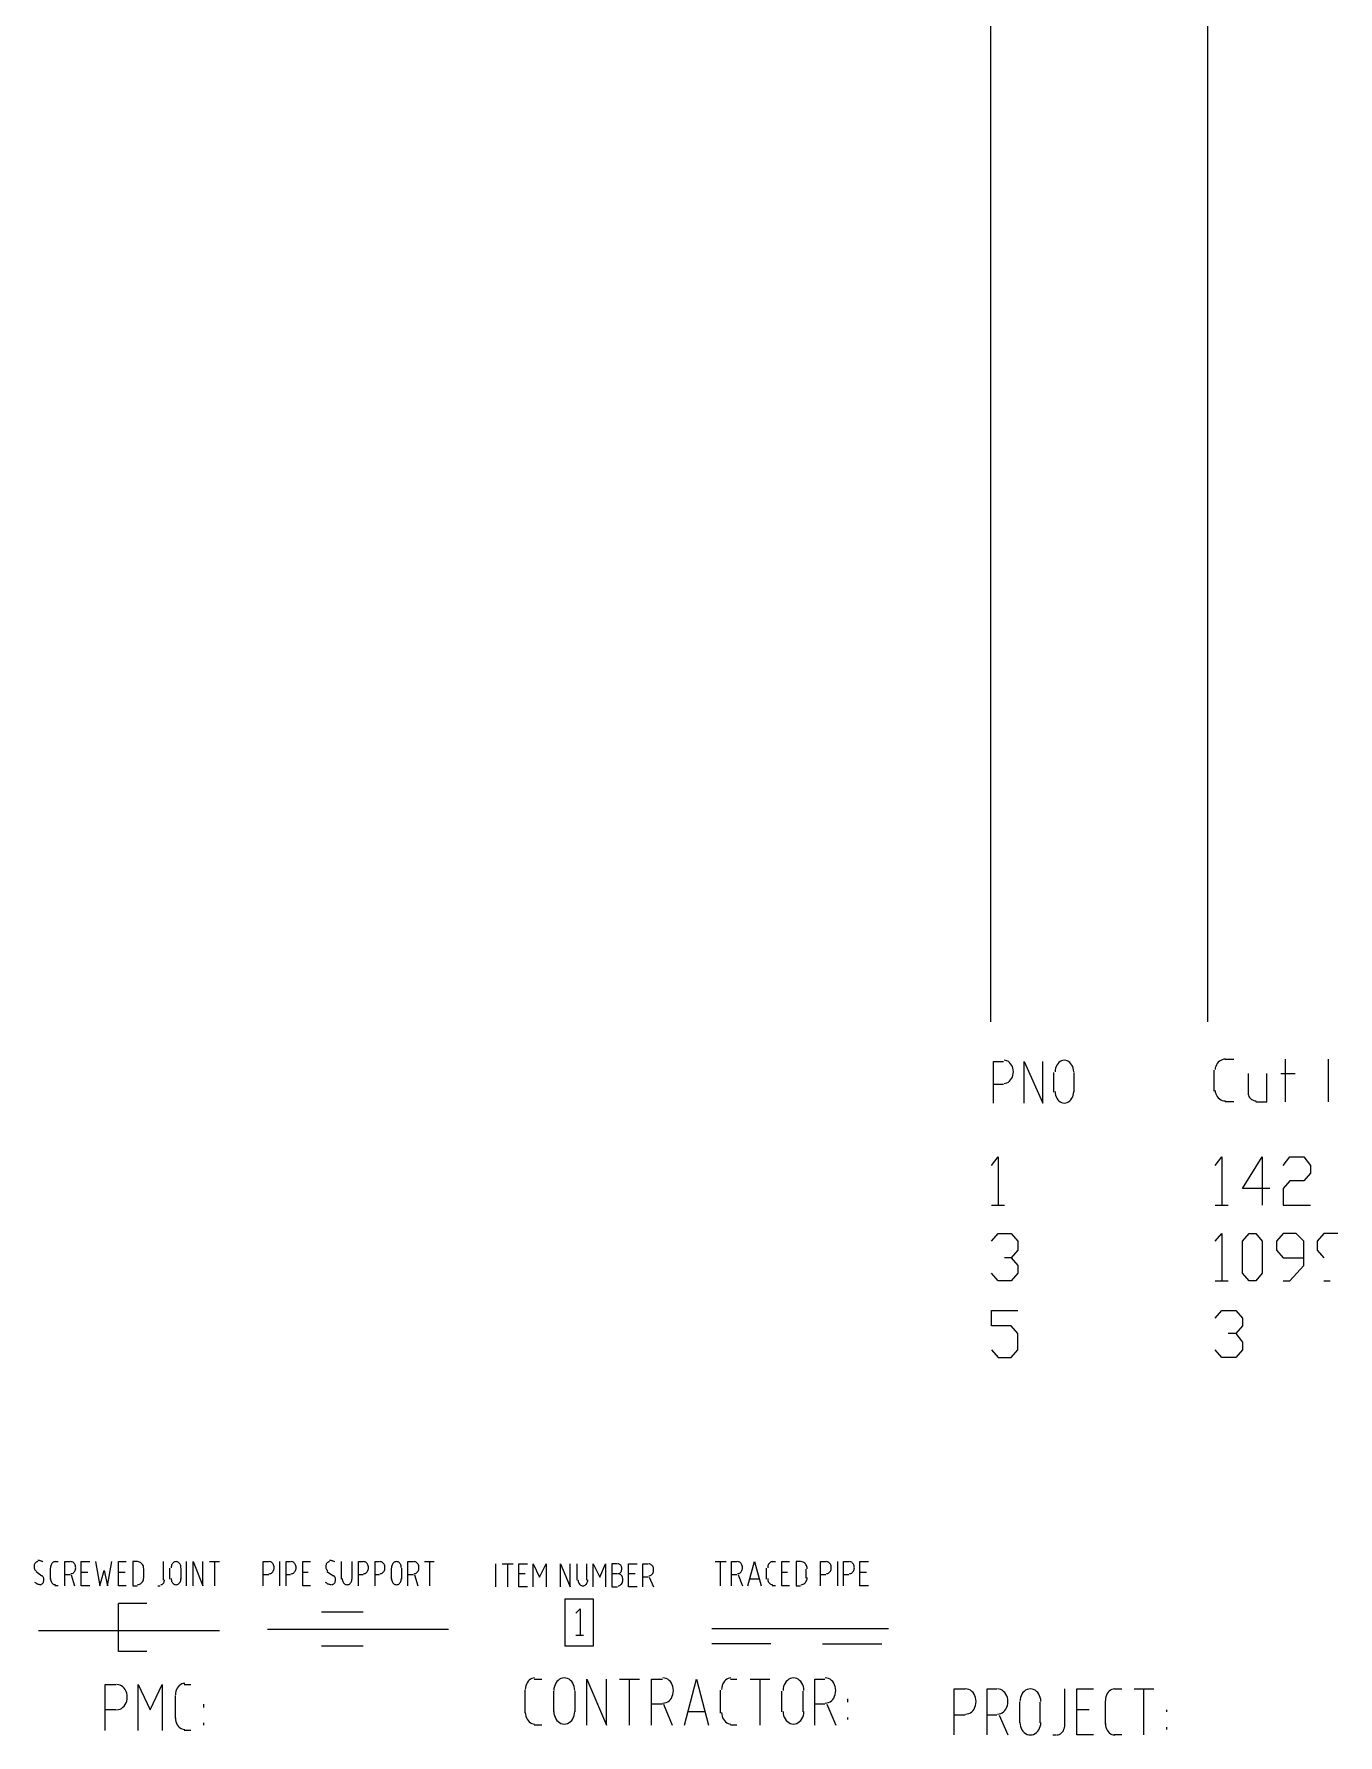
# Model space of a CAD drawing. Header units: millimetres. Extents: x 43 to 869, y -758 to -34.
# Drawn here: x 726 to 868.7, y -755.7 to -569.6 of the extents above; entities that cross this region are included whole.
import ezdxf

# ---------------------------------------------------------------- set-up
doc = ezdxf.new("R2010")
doc.units = ezdxf.units.MM
doc.layers.add('PDF_LINES', color=4, linetype='Continuous')

msp = doc.modelspace()

# ---------------------------------------------------------------- linework, layer by layer
at = {"layer": 'PDF_LINES'}
for p, q in [((830.68, -382.12), (830.68, -677.68)), ((854.44, -382.12), (854.44, -677.68)), ((831.04, -686.56), (831.04, -682)), ((831.04, -682), (832.12, -682)), ((832.35, -681.9), (832.18, -681.88)), ((832.5, -681.94), (832.35, -681.9)), ((832.65, -682.02), (832.5, -681.94)), ((832.78, -682.12), (832.65, -682.02)), ((832.9, -682.25), (832.78, -682.12)), ((833, -682.4), (832.9, -682.25)), ((833.09, -682.56), (833, -682.4)), ((833.15, -682.74), (833.09, -682.56)), ((833.19, -682.94), (833.15, -682.74)), ((834.4, -686.56), (834.4, -682)), ((834.4, -682), (836.44, -686.56)), ((836.44, -686.56), (836.44, -682)), ((837.81, -682.74), (837.77, -682.94)), ((837.87, -682.56), (837.81, -682.74)), ((837.96, -682.4), (837.87, -682.56)), ((838.06, -682.25), (837.96, -682.4)), ((838.18, -682.12), (838.06, -682.25)), ((838.31, -682.02), (838.18, -682.12)), ((838.46, -681.94), (838.31, -682.02)), ((838.61, -681.9), (838.46, -681.94)), ((838.78, -681.88), (838.61, -681.9)), ((838.95, -681.9), (838.78, -681.88)), ((839.1, -681.94), (838.95, -681.9)), ((839.25, -682.02), (839.1, -681.94)), ((839.38, -682.12), (839.25, -682.02)), ((839.5, -682.25), (839.38, -682.12)), ((839.6, -682.4), (839.5, -682.25)), ((839.69, -682.56), (839.6, -682.4)), ((839.75, -682.74), (839.69, -682.56)), ((839.79, -682.94), (839.75, -682.74)), ((855.29, -682.72), (855.28, -682.9)), ((855.34, -682.54), (855.29, -682.72)), ((855.41, -682.38), (855.34, -682.54)), ((855.5, -682.23), (855.41, -682.38)), ((855.61, -682.09), (855.5, -682.23)), ((855.75, -681.98), (855.61, -682.09)), ((855.9, -681.89), (855.75, -681.98)), ((856.06, -681.82), (855.9, -681.89)), ((856.24, -681.77), (856.06, -681.82)), ((856.42, -681.76), (856.24, -681.77)), ((856.36, -681.76), (857.32, -681.76)), ((862.96, -686.44), (862.96, -681.76)), ((867.64, -681.76), (867.64, -686.44)), ((832.12, -684.52), (831.04, -684.52)), ((832.18, -684.4), (832.35, -684.38)), ((832.35, -684.38), (832.5, -684.34)), ((832.5, -684.34), (832.65, -684.26)), ((832.65, -684.26), (832.78, -684.16)), ((832.78, -684.16), (832.9, -684.03)), ((832.9, -684.03), (833, -683.88)), ((833, -683.88), (833.09, -683.72)), ((833.09, -683.72), (833.15, -683.54)), ((833.15, -683.54), (833.19, -683.34)), ((833.2, -683.14), (833.19, -682.94)), ((833.19, -683.34), (833.2, -683.14)), ((837.64, -685.36), (837.64, -683.2)), ((837.77, -682.94), (837.76, -683.14)), ((839.8, -683.14), (839.79, -682.94)), ((839.8, -683.2), (839.8, -685.36)), ((855.16, -685.24), (855.16, -682.96)), ((858.88, -683.32), (858.88, -685.48)), ((860.92, -686.44), (860.92, -683.32)), ((862.48, -683.32), (864.04, -683.32)), ((837.76, -685.3), (837.77, -685.5)), ((837.77, -685.5), (837.81, -685.7)), ((837.81, -685.7), (837.87, -685.88)), ((837.87, -685.88), (837.96, -686.04)), ((837.96, -686.04), (838.06, -686.19)), ((838.06, -686.19), (838.18, -686.32)), ((838.18, -686.32), (838.31, -686.42)), ((838.31, -686.42), (838.46, -686.5)), ((838.46, -686.5), (838.61, -686.54)), ((838.61, -686.54), (838.78, -686.56)), ((838.78, -686.56), (838.95, -686.54)), ((838.95, -686.54), (839.1, -686.5)), ((839.1, -686.5), (839.25, -686.42)), ((839.25, -686.42), (839.38, -686.32)), ((839.38, -686.32), (839.5, -686.19)), ((839.5, -686.19), (839.6, -686.04)), ((839.6, -686.04), (839.69, -685.88)), ((839.69, -685.88), (839.75, -685.7)), ((839.75, -685.7), (839.79, -685.5)), ((839.79, -685.5), (839.8, -685.3)), ((855.28, -685.18), (855.29, -685.36)), ((855.29, -685.36), (855.34, -685.54)), ((855.34, -685.54), (855.41, -685.7)), ((855.41, -685.7), (855.5, -685.85)), ((855.5, -685.85), (855.61, -685.99)), ((855.61, -685.99), (855.75, -686.1)), ((855.75, -686.1), (855.9, -686.19)), ((855.9, -686.19), (856.06, -686.26)), ((856.06, -686.26), (856.24, -686.31)), ((856.24, -686.31), (856.42, -686.32)), ((857.32, -686.44), (856.36, -686.44)), ((858.88, -685.42), (858.89, -685.57)), ((858.89, -685.57), (858.93, -685.7)), ((858.93, -685.7), (858.98, -685.83)), ((858.98, -685.83), (859.05, -685.95)), ((859.05, -685.95), (859.14, -686.06)), ((859.14, -686.06), (859.25, -686.15)), ((859.25, -686.15), (859.37, -686.22)), ((859.37, -686.22), (859.5, -686.27)), ((859.5, -686.27), (859.63, -686.31)), ((859.63, -686.31), (859.78, -686.32)), ((859.72, -686.44), (860.92, -686.44)), ((830.8, -693.4), (831.52, -692.44)), ((831.52, -692.44), (831.52, -697.72)), ((855.28, -693.4), (856, -692.44)), ((856, -692.44), (856, -697.72)), ((858.28, -695.92), (860.44, -692.44)), ((860.44, -692.44), (860.44, -697.72)), ((862.72, -693.4), (863.44, -692.44)), ((863.44, -692.44), (865, -692.44)), ((865, -692.44), (865.72, -693.4)), ((865.72, -693.4), (865.72, -694.24)), ((863.44, -695.08), (862.72, -695.92)), ((865, -695.08), (863.44, -695.08)), ((865.72, -694.24), (865, -695.08)), ((830.8, -697.72), (832.24, -697.72)), ((855.28, -697.72), (856.72, -697.72)), ((861.28, -695.92), (858.28, -695.92)), ((862.72, -695.92), (862.72, -697.72)), ((862.72, -697.72), (865.72, -697.72)), ((830.8, -701.68), (831.52, -700.84)), ((831.52, -700.84), (832.96, -700.84)), ((832.96, -700.84), (833.68, -701.68)), ((855.28, -701.68), (856, -700.84)), ((856, -700.84), (856, -706)), ((858.28, -701.68), (859, -700.84)), ((859, -700.84), (859.72, -700.84)), ((859.72, -700.84), (860.44, -701.68)), ((862.72, -700.84), (862, -701.68)), ((864.16, -700.84), (862.72, -700.84)), ((865, -701.68), (864.16, -700.84)), ((867.16, -700.84), (866.44, -701.68)), ((868.72, -700.84), (867.16, -700.84)), ((833.68, -702.64), (832.96, -703.48)), ((833.68, -701.68), (833.68, -702.64)), ((858.28, -705.16), (858.28, -701.68)), ((860.44, -701.68), (860.44, -705.16)), ((862, -701.68), (862, -702.64)), ((862, -702.64), (862.72, -703.48)), ((865, -704.32), (865, -701.68)), ((866.44, -701.68), (866.44, -702.64)), ((866.44, -702.64), (867.16, -703.48)), ((831.52, -706), (830.8, -705.16)), ((832.96, -703.48), (832.24, -703.48)), ((832.96, -703.48), (833.68, -704.32)), ((833.68, -705.16), (832.96, -706)), ((833.68, -704.32), (833.68, -705.16)), ((859, -706), (858.28, -705.16)), ((860.44, -705.16), (859.72, -706)), ((862.72, -703.48), (865, -703.48)), ((863.44, -706), (865, -704.32)), ((832.96, -706), (831.52, -706)), ((855.28, -706), (856.72, -706)), ((859.72, -706), (859, -706)), ((862.72, -706), (863.44, -706)), ((867.16, -706), (867.88, -706)), ((830.8, -710.92), (830.8, -709.24)), ((830.8, -709.24), (833.68, -709.24)), ((855.28, -710.08), (856, -709.24)), ((856, -709.24), (857.56, -709.24)), ((857.56, -709.24), (858.28, -710.08)), ((858.28, -710.08), (858.28, -710.92)), ((832.96, -710.92), (830.8, -710.92)), ((833.68, -711.76), (832.96, -710.92)), ((833.68, -713.56), (833.68, -711.76)), ((857.56, -711.76), (856.72, -711.76)), ((858.28, -710.92), (857.56, -711.76)), ((857.56, -711.76), (858.28, -712.72)), ((830.8, -713.56), (831.52, -714.4)), ((831.52, -714.4), (832.96, -714.4)), ((832.96, -714.4), (833.68, -713.56)), ((856, -714.4), (855.28, -713.56)), ((857.56, -714.4), (856, -714.4)), ((858.28, -713.56), (857.56, -714.4)), ((858.28, -712.72), (858.28, -713.56)), ((726.24, -736.8), (726.2, -736.84)), ((726.29, -736.76), (726.24, -736.8)), ((726.35, -736.74), (726.29, -736.76)), ((726.4, -736.73), (726.35, -736.74)), ((726.46, -736.72), (726.4, -736.73)), ((726.53, -736.6), (726.47, -736.6)), ((726.59, -736.61), (726.53, -736.6)), ((726.64, -736.61), (726.59, -736.61)), ((726.7, -736.63), (726.64, -736.61)), ((726.75, -736.64), (726.7, -736.63)), ((726.81, -736.65), (726.75, -736.64)), ((726.86, -736.67), (726.81, -736.65)), ((726.92, -736.69), (726.86, -736.67)), ((726.97, -736.72), (726.92, -736.69)), ((727.02, -736.75), (726.97, -736.72)), ((728.13, -736.79), (728.06, -736.85)), ((728.21, -736.75), (728.13, -736.79)), ((728.29, -736.73), (728.21, -736.75)), ((728.38, -736.72), (728.29, -736.73)), ((728.32, -736.72), (728.68, -736.72)), ((729.4, -739.36), (729.4, -736.72)), ((729.4, -736.72), (730, -736.72)), ((730.15, -736.73), (730.06, -736.72)), ((730.23, -736.75), (730.15, -736.73)), ((730.31, -736.79), (730.23, -736.75)), ((730.38, -736.85), (730.31, -736.79)), ((731.2, -739.36), (731.2, -736.72)), ((731.2, -736.72), (732.16, -736.72)), ((732.76, -736.72), (733.24, -739.36)), ((734.08, -739.36), (734.56, -736.72)), ((735.28, -739.36), (735.28, -736.72)), ((735.28, -736.72), (736.12, -736.72)), ((737.32, -736.72), (736.84, -736.72)), ((736.84, -736.72), (736.84, -739.36)), ((737.49, -736.73), (737.38, -736.72)), ((737.59, -736.76), (737.49, -736.73)), ((737.68, -736.81), (737.59, -736.76)), ((740.2, -738.76), (740.2, -736.72)), ((741.33, -736.79), (741.26, -736.85)), ((741.41, -736.75), (741.33, -736.79)), ((741.49, -736.73), (741.41, -736.75)), ((741.58, -736.72), (741.49, -736.73)), ((741.67, -736.73), (741.58, -736.72)), ((741.75, -736.75), (741.67, -736.73)), ((741.83, -736.79), (741.75, -736.75)), ((741.9, -736.85), (741.83, -736.79)), ((742.72, -739.36), (742.72, -736.72)), ((743.44, -739.36), (743.44, -736.72)), ((743.44, -736.72), (744.52, -739.36)), ((744.52, -739.36), (744.52, -736.72)), ((745.24, -736.72), (746.32, -736.72)), ((745.84, -739.36), (745.84, -736.72)), ((751.12, -739.36), (751.12, -736.72)), ((751.12, -736.72), (751.72, -736.72)), ((751.87, -736.73), (751.78, -736.72)), ((751.95, -736.75), (751.87, -736.73)), ((752.03, -736.79), (751.95, -736.75)), ((752.1, -736.85), (752.03, -736.79)), ((752.92, -739.36), (752.92, -736.72)), ((753.64, -739.36), (753.64, -736.72)), ((753.64, -736.72), (754.12, -736.72)), ((754.27, -736.73), (754.18, -736.72)), ((754.35, -736.75), (754.27, -736.73)), ((754.43, -736.79), (754.35, -736.75)), ((754.5, -736.85), (754.43, -736.79)), ((755.44, -739.36), (755.44, -736.72)), ((755.44, -736.72), (756.28, -736.72)), ((758.16, -736.8), (758.12, -736.84)), ((758.21, -736.76), (758.16, -736.8)), ((758.27, -736.74), (758.21, -736.76)), ((758.32, -736.73), (758.27, -736.74)), ((758.38, -736.72), (758.32, -736.73)), ((758.45, -736.6), (758.39, -736.6)), ((758.51, -736.61), (758.45, -736.6)), ((758.56, -736.61), (758.51, -736.61)), ((758.62, -736.63), (758.56, -736.61)), ((758.67, -736.64), (758.62, -736.63)), ((758.73, -736.65), (758.67, -736.64)), ((758.78, -736.67), (758.73, -736.65)), ((758.84, -736.69), (758.78, -736.67)), ((758.89, -736.72), (758.84, -736.69)), ((758.94, -736.75), (758.89, -736.72)), ((759.64, -736.72), (759.64, -738.64)), ((760.84, -738.64), (760.84, -736.72)), ((761.56, -739.36), (761.56, -736.72)), ((761.56, -736.72), (762.04, -736.72)), ((762.19, -736.73), (762.1, -736.72)), ((762.27, -736.75), (762.19, -736.73)), ((762.35, -736.79), (762.27, -736.75)), ((762.42, -736.85), (762.35, -736.79)), ((763.36, -739.36), (763.36, -736.72)), ((763.36, -736.72), (763.84, -736.72)), ((763.99, -736.73), (763.9, -736.72)), ((764.07, -736.75), (763.99, -736.73)), ((764.15, -736.79), (764.07, -736.75)), ((764.22, -736.85), (764.15, -736.79)), ((765.45, -736.79), (765.38, -736.85)), ((765.53, -736.75), (765.45, -736.79)), ((765.61, -736.73), (765.53, -736.75)), ((765.7, -736.72), (765.61, -736.73)), ((765.79, -736.73), (765.7, -736.72)), ((765.87, -736.75), (765.79, -736.73)), ((765.95, -736.79), (765.87, -736.75)), ((766.02, -736.85), (765.95, -736.79)), ((766.96, -739.36), (766.96, -736.72)), ((766.96, -736.72), (767.56, -736.72)), ((767.71, -736.73), (767.62, -736.72)), ((767.79, -736.75), (767.71, -736.73)), ((767.87, -736.79), (767.79, -736.75)), ((767.94, -736.85), (767.87, -736.79)), ((768.76, -736.72), (769.84, -736.72)), ((769.36, -739.36), (769.36, -736.72)), ((800.56, -736.72), (801.76, -736.72)), ((801.16, -739.36), (801.16, -736.72)), ((802.36, -739.36), (802.36, -736.72)), ((802.36, -736.72), (802.96, -736.72)), ((803.11, -736.73), (803.02, -736.72)), ((803.19, -736.75), (803.11, -736.73)), ((803.27, -736.79), (803.19, -736.75)), ((803.34, -736.85), (803.27, -736.79)), ((804.16, -739.36), (804.88, -736.72)), ((804.88, -736.72), (805.6, -739.36)), ((806.61, -736.79), (806.54, -736.85)), ((806.69, -736.75), (806.61, -736.79)), ((806.77, -736.73), (806.69, -736.75)), ((806.86, -736.72), (806.77, -736.73)), ((806.8, -736.72), (807.16, -736.72)), ((807.88, -739.36), (807.88, -736.72)), ((807.88, -736.72), (808.72, -736.72)), ((809.92, -736.72), (809.44, -736.72)), ((809.44, -736.72), (809.44, -739.36)), ((810.09, -736.73), (809.98, -736.72)), ((810.19, -736.76), (810.09, -736.73)), ((810.28, -736.81), (810.19, -736.76)), ((812.08, -739.36), (812.08, -736.72)), ((812.08, -736.72), (812.68, -736.72)), ((812.83, -736.73), (812.74, -736.72)), ((812.91, -736.75), (812.83, -736.73)), ((812.99, -736.79), (812.91, -736.75)), ((813.06, -736.85), (812.99, -736.79)), ((814, -739.36), (814, -736.72)), ((814.6, -739.36), (814.6, -736.72)), ((814.6, -736.72), (815.2, -736.72)), ((815.35, -736.73), (815.26, -736.72)), ((815.43, -736.75), (815.35, -736.73)), ((815.51, -736.79), (815.43, -736.75)), ((815.58, -736.85), (815.51, -736.79)), ((816.4, -739.36), (816.4, -736.72)), ((816.4, -736.72), (817.36, -736.72)), ((726.05, -737.14), (726.04, -737.21)), ((726.04, -737.21), (726.04, -737.28)), ((726.04, -737.28), (726.05, -737.35)), ((726.07, -737.06), (726.05, -737.14)), ((726.05, -737.35), (726.06, -737.42)), ((726.06, -737.42), (726.08, -737.49)), ((726.09, -737), (726.07, -737.06)), ((726.08, -737.49), (726.11, -737.55)), ((726.12, -736.94), (726.09, -737)), ((726.11, -737.55), (726.14, -737.61)), ((726.16, -736.88), (726.12, -736.94)), ((726.14, -737.61), (726.18, -737.66)), ((726.2, -736.84), (726.16, -736.88)), ((726.18, -737.66), (726.22, -737.7)), ((726.22, -737.7), (726.27, -737.74)), ((726.28, -737.8), (726.88, -738.28)), ((726.94, -738.26), (726.89, -738.22)), ((726.98, -738.3), (726.94, -738.26)), ((727.02, -738.35), (726.98, -738.3)), ((727.05, -738.41), (727.02, -738.35)), ((727.08, -738.47), (727.05, -738.41)), ((727.1, -738.54), (727.08, -738.47)), ((727.11, -738.61), (727.1, -738.54)), ((727.12, -738.68), (727.11, -738.61)), ((727.85, -737.27), (727.84, -737.38)), ((727.84, -738.64), (727.84, -737.44)), ((727.84, -738.58), (727.85, -738.69)), ((727.87, -737.17), (727.85, -737.27)), ((727.9, -737.08), (727.87, -737.17)), ((727.94, -736.99), (727.9, -737.08)), ((728, -736.91), (727.94, -736.99)), ((728.06, -736.85), (728, -736.91)), ((730, -738.16), (729.4, -738.16)), ((730.06, -738.04), (730.15, -738.03)), ((730.12, -738.16), (730.48, -739.36)), ((730.15, -738.03), (730.23, -738.01)), ((730.23, -738.01), (730.31, -737.97)), ((730.31, -737.97), (730.38, -737.91)), ((730.44, -736.91), (730.38, -736.85)), ((730.38, -737.91), (730.44, -737.85)), ((730.5, -736.99), (730.44, -736.91)), ((730.44, -737.85), (730.5, -737.77)), ((730.54, -737.08), (730.5, -736.99)), ((730.5, -737.77), (730.54, -737.68)), ((730.57, -737.17), (730.54, -737.08)), ((730.54, -737.68), (730.57, -737.59)), ((730.59, -737.27), (730.57, -737.17)), ((730.57, -737.59), (730.59, -737.49)), ((730.6, -737.38), (730.59, -737.27)), ((730.59, -737.49), (730.6, -737.38)), ((731.92, -737.92), (731.2, -737.92)), ((733.24, -739.36), (733.72, -737.68)), ((733.72, -737.68), (734.08, -739.36)), ((736, -737.92), (735.28, -737.92)), ((737.77, -736.87), (737.68, -736.81)), ((737.85, -736.95), (737.77, -736.87)), ((737.91, -737.04), (737.85, -736.95)), ((737.97, -737.14), (737.91, -737.04)), ((738.01, -737.25), (737.97, -737.14)), ((738.03, -737.37), (738.01, -737.25)), ((738.01, -738.71), (738.03, -738.59)), ((738.04, -737.5), (738.03, -737.37)), ((738.03, -738.59), (738.04, -738.46)), ((738.04, -738.52), (738.04, -737.56)), ((740.92, -738.64), (740.92, -737.44)), ((741.05, -737.27), (741.04, -737.38)), ((741.04, -738.58), (741.05, -738.69)), ((741.07, -737.17), (741.05, -737.27)), ((741.1, -737.08), (741.07, -737.17)), ((741.14, -736.99), (741.1, -737.08)), ((741.2, -736.91), (741.14, -736.99)), ((741.26, -736.85), (741.2, -736.91)), ((741.96, -736.91), (741.9, -736.85)), ((742.02, -736.99), (741.96, -736.91)), ((742.06, -737.08), (742.02, -736.99)), ((742.09, -737.17), (742.06, -737.08)), ((742.11, -737.27), (742.09, -737.17)), ((742.12, -737.38), (742.11, -737.27)), ((742.11, -738.69), (742.12, -738.58)), ((742.12, -737.44), (742.12, -738.64)), ((751.72, -738.16), (751.12, -738.16)), ((751.78, -738.04), (751.87, -738.03)), ((751.87, -738.03), (751.95, -738.01)), ((751.95, -738.01), (752.03, -737.97)), ((752.03, -737.97), (752.1, -737.91)), ((752.16, -736.91), (752.1, -736.85)), ((752.1, -737.91), (752.16, -737.85)), ((752.22, -736.99), (752.16, -736.91)), ((752.16, -737.85), (752.22, -737.77)), ((752.26, -737.08), (752.22, -736.99)), ((752.22, -737.77), (752.26, -737.68)), ((752.29, -737.17), (752.26, -737.08)), ((752.26, -737.68), (752.29, -737.59)), ((752.31, -737.27), (752.29, -737.17)), ((752.29, -737.59), (752.31, -737.49)), ((752.32, -737.38), (752.31, -737.27)), ((752.31, -737.49), (752.32, -737.38)), ((754.12, -738.16), (753.64, -738.16)), ((754.18, -738.04), (754.27, -738.03)), ((754.27, -738.03), (754.35, -738.01)), ((754.35, -738.01), (754.43, -737.97)), ((754.43, -737.97), (754.5, -737.91)), ((754.56, -736.91), (754.5, -736.85)), ((754.5, -737.91), (754.56, -737.85)), ((754.62, -736.99), (754.56, -736.91)), ((754.56, -737.85), (754.62, -737.77)), ((754.66, -737.08), (754.62, -736.99)), ((754.62, -737.77), (754.66, -737.68)), ((754.69, -737.17), (754.66, -737.08)), ((754.66, -737.68), (754.69, -737.59)), ((754.71, -737.27), (754.69, -737.17)), ((754.69, -737.59), (754.71, -737.49)), ((754.72, -737.38), (754.71, -737.27)), ((754.71, -737.49), (754.72, -737.38)), ((756.04, -737.92), (755.44, -737.92)), ((757.97, -737.14), (757.96, -737.21)), ((757.96, -737.21), (757.96, -737.28)), ((757.96, -737.28), (757.97, -737.35)), ((757.99, -737.06), (757.97, -737.14)), ((757.97, -737.35), (757.98, -737.42)), ((757.98, -737.42), (758, -737.49)), ((758.01, -737), (757.99, -737.06)), ((758, -737.49), (758.03, -737.55)), ((758.04, -736.94), (758.01, -737)), ((758.03, -737.55), (758.06, -737.61)), ((758.08, -736.88), (758.04, -736.94)), ((758.06, -737.61), (758.1, -737.66)), ((758.12, -736.84), (758.08, -736.88)), ((758.08, -737.8), (758.8, -738.28)), ((758.1, -737.66), (758.14, -737.7)), ((758.14, -737.7), (758.19, -737.74)), ((758.86, -738.26), (758.81, -738.22)), ((758.9, -738.3), (758.86, -738.26)), ((758.94, -738.35), (758.9, -738.3)), ((758.97, -738.41), (758.94, -738.35)), ((759, -738.47), (758.97, -738.41)), ((759.02, -738.54), (759, -738.47)), ((759.03, -738.61), (759.02, -738.54)), ((759.04, -738.68), (759.03, -738.61)), ((759.76, -738.58), (759.77, -738.69)), ((760.83, -738.69), (760.84, -738.58)), ((762.04, -738.16), (761.56, -738.16)), ((762.1, -738.04), (762.19, -738.03)), ((762.19, -738.03), (762.27, -738.01)), ((762.27, -738.01), (762.35, -737.97)), ((762.35, -737.97), (762.42, -737.91)), ((762.48, -736.91), (762.42, -736.85)), ((762.42, -737.91), (762.48, -737.85)), ((762.54, -736.99), (762.48, -736.91)), ((762.48, -737.85), (762.54, -737.77)), ((762.58, -737.08), (762.54, -736.99)), ((762.54, -737.77), (762.58, -737.68)), ((762.61, -737.17), (762.58, -737.08)), ((762.58, -737.68), (762.61, -737.59)), ((762.63, -737.27), (762.61, -737.17)), ((762.61, -737.59), (762.63, -737.49)), ((762.64, -737.38), (762.63, -737.27)), ((762.63, -737.49), (762.64, -737.38)), ((763.84, -738.16), (763.36, -738.16)), ((763.9, -738.04), (763.99, -738.03)), ((763.99, -738.03), (764.07, -738.01)), ((764.07, -738.01), (764.15, -737.97)), ((764.15, -737.97), (764.22, -737.91)), ((764.28, -736.91), (764.22, -736.85)), ((764.22, -737.91), (764.28, -737.85)), ((764.34, -736.99), (764.28, -736.91)), ((764.28, -737.85), (764.34, -737.77)), ((764.38, -737.08), (764.34, -736.99)), ((764.34, -737.77), (764.38, -737.68)), ((764.41, -737.17), (764.38, -737.08)), ((764.38, -737.68), (764.41, -737.59)), ((764.43, -737.27), (764.41, -737.17)), ((764.41, -737.59), (764.43, -737.49)), ((764.44, -737.38), (764.43, -737.27)), ((764.43, -737.49), (764.44, -737.38)), ((765.17, -737.27), (765.16, -737.38)), ((765.16, -738.64), (765.16, -737.44)), ((765.16, -738.58), (765.17, -738.69)), ((765.19, -737.17), (765.17, -737.27)), ((765.22, -737.08), (765.19, -737.17)), ((765.26, -736.99), (765.22, -737.08)), ((765.32, -736.91), (765.26, -736.99)), ((765.38, -736.85), (765.32, -736.91)), ((766.08, -736.91), (766.02, -736.85)), ((766.14, -736.99), (766.08, -736.91)), ((766.18, -737.08), (766.14, -736.99)), ((766.21, -737.17), (766.18, -737.08)), ((766.23, -737.27), (766.21, -737.17)), ((766.24, -737.38), (766.23, -737.27)), ((766.23, -738.69), (766.24, -738.58)), ((766.24, -737.44), (766.24, -738.64)), ((767.56, -738.16), (766.96, -738.16)), ((767.62, -738.04), (767.71, -738.03)), ((767.68, -738.16), (768.04, -739.36)), ((767.71, -738.03), (767.79, -738.01)), ((767.79, -738.01), (767.87, -737.97)), ((767.87, -737.97), (767.94, -737.91)), ((768, -736.91), (767.94, -736.85)), ((767.94, -737.91), (768, -737.85)), ((768.06, -736.99), (768, -736.91)), ((768, -737.85), (768.06, -737.77)), ((768.1, -737.08), (768.06, -736.99)), ((768.06, -737.77), (768.1, -737.68)), ((768.13, -737.17), (768.1, -737.08)), ((768.1, -737.68), (768.13, -737.59)), ((768.15, -737.27), (768.13, -737.17)), ((768.13, -737.59), (768.15, -737.49)), ((768.16, -737.38), (768.15, -737.27)), ((768.15, -737.49), (768.16, -737.38)), ((776.56, -739.48), (776.56, -736.96)), ((777.28, -736.96), (778.48, -736.96)), ((777.88, -739.48), (777.88, -736.96)), ((779.08, -739.48), (779.08, -736.96)), ((779.08, -736.96), (780.04, -736.96)), ((779.8, -738.04), (779.08, -738.04)), ((780.64, -739.48), (780.64, -736.96)), ((780.64, -736.96), (781.36, -738.4)), ((781.36, -738.4), (782.08, -736.96)), ((782.08, -736.96), (782.08, -739.48)), ((783.64, -739.48), (783.64, -736.96)), ((783.64, -736.96), (784.72, -739.48)), ((784.72, -739.48), (784.72, -736.96)), ((785.44, -736.96), (785.44, -738.76)), ((786.52, -738.76), (786.52, -736.96)), ((787.24, -739.48), (787.24, -736.96)), ((787.24, -736.96), (787.96, -738.4)), ((787.96, -738.4), (788.56, -736.96)), ((788.56, -736.96), (788.56, -739.48)), ((789.88, -736.96), (789.28, -736.96)), ((789.28, -736.96), (789.28, -739.48)), ((789.88, -738.04), (789.28, -738.04)), ((790.01, -736.97), (789.94, -736.96)), ((789.94, -738.04), (790.01, -738.03)), ((790.03, -738.05), (789.94, -738.04)), ((790.07, -736.99), (790.01, -736.97)), ((790.01, -738.03), (790.07, -738.01)), ((790.11, -738.07), (790.03, -738.05)), ((790.13, -737.02), (790.07, -736.99)), ((790.07, -738.01), (790.13, -737.98)), ((790.19, -738.11), (790.11, -738.07)), ((790.19, -737.06), (790.13, -737.02)), ((790.13, -737.98), (790.19, -737.94)), ((790.24, -737.12), (790.19, -737.06)), ((790.19, -737.94), (790.24, -737.88)), ((790.26, -738.17), (790.19, -738.11)), ((790.28, -737.18), (790.24, -737.12)), ((790.24, -737.88), (790.28, -737.82)), ((790.32, -738.23), (790.26, -738.17)), ((790.31, -737.25), (790.28, -737.18)), ((790.28, -737.82), (790.31, -737.75)), ((790.34, -737.33), (790.31, -737.25)), ((790.31, -737.75), (790.34, -737.67)), ((790.38, -738.31), (790.32, -738.23)), ((790.35, -737.41), (790.34, -737.33)), ((790.34, -737.67), (790.35, -737.59)), ((790.36, -737.5), (790.35, -737.41)), ((790.35, -737.59), (790.36, -737.5)), ((790.42, -738.4), (790.38, -738.31)), ((790.45, -738.49), (790.42, -738.4)), ((790.47, -738.59), (790.45, -738.49)), ((790.48, -738.7), (790.47, -738.59)), ((791.08, -739.48), (791.08, -736.96)), ((791.08, -736.96), (792.04, -736.96)), ((791.8, -738.04), (791.08, -738.04)), ((792.64, -739.48), (792.64, -736.96)), ((792.64, -736.96), (793.24, -736.96)), ((793.24, -738.4), (792.64, -738.4)), ((793.39, -736.97), (793.3, -736.96)), ((793.3, -738.28), (793.39, -738.27)), ((793.36, -738.4), (793.84, -739.48)), ((793.47, -736.99), (793.39, -736.97)), ((793.39, -738.27), (793.47, -738.25)), ((793.55, -737.03), (793.47, -736.99)), ((793.47, -738.25), (793.55, -738.21)), ((793.62, -737.09), (793.55, -737.03)), ((793.55, -738.21), (793.62, -738.15)), ((793.68, -737.15), (793.62, -737.09)), ((793.62, -738.15), (793.68, -738.09)), ((793.74, -737.23), (793.68, -737.15)), ((793.68, -738.09), (793.74, -738.01)), ((793.78, -737.32), (793.74, -737.23)), ((793.74, -738.01), (793.78, -737.92)), ((793.81, -737.41), (793.78, -737.32)), ((793.78, -737.92), (793.81, -737.83)), ((793.83, -737.51), (793.81, -737.41)), ((793.81, -737.83), (793.83, -737.73)), ((793.84, -737.62), (793.83, -737.51)), ((793.83, -737.73), (793.84, -737.62)), ((802.96, -738.16), (802.36, -738.16)), ((803.02, -738.04), (803.11, -738.03)), ((803.08, -738.16), (803.56, -739.36)), ((803.11, -738.03), (803.19, -738.01)), ((803.19, -738.01), (803.27, -737.97)), ((803.27, -737.97), (803.34, -737.91)), ((803.4, -736.91), (803.34, -736.85)), ((803.34, -737.91), (803.4, -737.85)), ((803.46, -736.99), (803.4, -736.91)), ((803.4, -737.85), (803.46, -737.77)), ((803.5, -737.08), (803.46, -736.99)), ((803.46, -737.77), (803.5, -737.68)), ((803.53, -737.17), (803.5, -737.08)), ((803.5, -737.68), (803.53, -737.59)), ((803.55, -737.27), (803.53, -737.17)), ((803.53, -737.59), (803.55, -737.49)), ((803.56, -737.38), (803.55, -737.27)), ((803.55, -737.49), (803.56, -737.38)), ((805.36, -738.64), (804.4, -738.64)), ((806.2, -738.64), (806.2, -737.44)), ((806.33, -737.27), (806.32, -737.38)), ((806.32, -738.58), (806.33, -738.69)), ((806.35, -737.17), (806.33, -737.27)), ((806.38, -737.08), (806.35, -737.17)), ((806.42, -736.99), (806.38, -737.08)), ((806.48, -736.91), (806.42, -736.99)), ((806.54, -736.85), (806.48, -736.91)), ((808.48, -737.92), (807.88, -737.92)), ((810.37, -736.87), (810.28, -736.81)), ((810.45, -736.95), (810.37, -736.87)), ((810.51, -737.04), (810.45, -736.95)), ((810.57, -737.14), (810.51, -737.04)), ((810.52, -738.52), (810.52, -737.56)), ((810.61, -737.25), (810.57, -737.14)), ((810.63, -737.37), (810.61, -737.25)), ((810.61, -738.71), (810.63, -738.59)), ((810.64, -737.5), (810.63, -737.37)), ((810.63, -738.59), (810.64, -738.46)), ((812.68, -738.16), (812.08, -738.16)), ((812.74, -738.04), (812.83, -738.03)), ((812.83, -738.03), (812.91, -738.01)), ((812.91, -738.01), (812.99, -737.97)), ((812.99, -737.97), (813.06, -737.91)), ((813.12, -736.91), (813.06, -736.85)), ((813.06, -737.91), (813.12, -737.85)), ((813.18, -736.99), (813.12, -736.91)), ((813.12, -737.85), (813.18, -737.77)), ((813.22, -737.08), (813.18, -736.99)), ((813.18, -737.77), (813.22, -737.68)), ((813.25, -737.17), (813.22, -737.08)), ((813.22, -737.68), (813.25, -737.59)), ((813.27, -737.27), (813.25, -737.17)), ((813.25, -737.59), (813.27, -737.49)), ((813.28, -737.38), (813.27, -737.27)), ((813.27, -737.49), (813.28, -737.38)), ((815.2, -738.16), (814.6, -738.16)), ((815.26, -738.04), (815.35, -738.03)), ((815.35, -738.03), (815.43, -738.01)), ((815.43, -738.01), (815.51, -737.97)), ((815.51, -737.97), (815.58, -737.91)), ((815.64, -736.91), (815.58, -736.85)), ((815.58, -737.91), (815.64, -737.85)), ((815.7, -736.99), (815.64, -736.91)), ((815.64, -737.85), (815.7, -737.77)), ((815.74, -737.08), (815.7, -736.99)), ((815.7, -737.77), (815.74, -737.68)), ((815.77, -737.17), (815.74, -737.08)), ((815.74, -737.68), (815.77, -737.59)), ((815.79, -737.27), (815.77, -737.17)), ((815.77, -737.59), (815.79, -737.49)), ((815.8, -737.38), (815.79, -737.27)), ((815.79, -737.49), (815.8, -737.38)), ((817.12, -737.92), (816.4, -737.92)), ((726.11, -738.95), (726.16, -739)), ((726.16, -739), (726.23, -739.05)), ((726.23, -739.05), (726.29, -739.09)), ((726.29, -739.09), (726.36, -739.13)), ((726.36, -739.13), (726.42, -739.16)), ((726.42, -739.16), (726.49, -739.18)), ((726.49, -739.18), (726.56, -739.2)), ((726.56, -739.2), (726.63, -739.22)), ((726.63, -739.22), (726.7, -739.23)), ((726.7, -739.24), (726.76, -739.23)), ((726.7, -739.23), (726.77, -739.24)), ((726.76, -739.23), (726.81, -739.22)), ((726.81, -739.22), (726.87, -739.2)), ((726.87, -739.2), (726.92, -739.16)), ((726.92, -739.16), (726.96, -739.12)), ((726.96, -739.12), (727, -739.08)), ((727, -739.08), (727.04, -739.02)), ((727.04, -739.02), (727.07, -738.96)), ((727.07, -738.96), (727.09, -738.9)), ((727.09, -738.9), (727.11, -738.82)), ((727.11, -738.82), (727.12, -738.75)), ((727.12, -738.75), (727.12, -738.68)), ((727.85, -738.69), (727.87, -738.79)), ((727.87, -738.79), (727.9, -738.88)), ((727.9, -738.88), (727.94, -738.97)), ((727.94, -738.97), (728, -739.05)), ((728, -739.05), (728.06, -739.11)), ((728.06, -739.11), (728.13, -739.17)), ((728.13, -739.17), (728.21, -739.21)), ((728.21, -739.21), (728.29, -739.23)), ((728.29, -739.23), (728.38, -739.24)), ((728.68, -739.36), (728.32, -739.36)), ((732.16, -739.36), (731.2, -739.36)), ((736.12, -739.36), (735.28, -739.36)), ((736.84, -739.36), (737.32, -739.36)), ((737.38, -739.24), (737.49, -739.23)), ((737.49, -739.23), (737.59, -739.2)), ((737.59, -739.2), (737.68, -739.15)), ((737.68, -739.15), (737.77, -739.09)), ((737.77, -739.09), (737.85, -739.01)), ((737.85, -739.01), (737.91, -738.92)), ((737.91, -738.92), (737.97, -738.82)), ((737.97, -738.82), (738.01, -738.71)), ((739.6, -739.36), (739.84, -739.36)), ((739.9, -739.24), (739.97, -739.23)), ((739.97, -739.23), (740.03, -739.21)), ((740.03, -739.21), (740.09, -739.18)), ((740.09, -739.18), (740.15, -739.14)), ((740.15, -739.14), (740.2, -739.08)), ((740.2, -739.08), (740.24, -739.02)), ((740.24, -739.02), (740.27, -738.95)), ((740.27, -738.95), (740.3, -738.87)), ((740.3, -738.87), (740.31, -738.79)), ((740.31, -738.79), (740.32, -738.7)), ((741.05, -738.69), (741.07, -738.79)), ((741.07, -738.79), (741.1, -738.88)), ((741.1, -738.88), (741.14, -738.97)), ((741.14, -738.97), (741.2, -739.05)), ((741.2, -739.05), (741.26, -739.11)), ((741.26, -739.11), (741.33, -739.17)), ((741.33, -739.17), (741.41, -739.21)), ((741.41, -739.21), (741.49, -739.23)), ((741.49, -739.23), (741.58, -739.24)), ((741.58, -739.24), (741.67, -739.23)), ((741.67, -739.23), (741.75, -739.21)), ((741.75, -739.21), (741.83, -739.17)), ((741.83, -739.17), (741.9, -739.11)), ((741.9, -739.11), (741.96, -739.05)), ((741.96, -739.05), (742.02, -738.97)), ((742.02, -738.97), (742.06, -738.88)), ((742.06, -738.88), (742.09, -738.79)), ((742.09, -738.79), (742.11, -738.69)), ((756.28, -739.36), (755.44, -739.36)), ((757.91, -738.95), (757.96, -739)), ((757.96, -739), (758.03, -739.05)), ((758.03, -739.05), (758.09, -739.09)), ((758.09, -739.09), (758.16, -739.13)), ((758.16, -739.13), (758.22, -739.16)), ((758.22, -739.16), (758.29, -739.18)), ((758.29, -739.18), (758.36, -739.2)), ((758.36, -739.2), (758.43, -739.22)), ((758.43, -739.22), (758.5, -739.23)), ((758.5, -739.23), (758.57, -739.24)), ((758.62, -739.24), (758.68, -739.23)), ((758.68, -739.23), (758.73, -739.22)), ((758.73, -739.22), (758.79, -739.2)), ((758.79, -739.2), (758.84, -739.16)), ((758.84, -739.16), (758.88, -739.12)), ((758.88, -739.12), (758.92, -739.08)), ((758.92, -739.08), (758.96, -739.02)), ((758.96, -739.02), (758.99, -738.96)), ((758.99, -738.96), (759.01, -738.9)), ((759.01, -738.9), (759.03, -738.82)), ((759.03, -738.82), (759.04, -738.75)), ((759.04, -738.75), (759.04, -738.68)), ((759.77, -738.69), (759.79, -738.79)), ((759.79, -738.79), (759.82, -738.88)), ((759.82, -738.88), (759.86, -738.97)), ((759.86, -738.97), (759.92, -739.05)), ((759.92, -739.05), (759.98, -739.11)), ((759.98, -739.11), (760.05, -739.17)), ((760.05, -739.17), (760.13, -739.21)), ((760.13, -739.21), (760.21, -739.23)), ((760.21, -739.23), (760.3, -739.24)), ((760.3, -739.24), (760.39, -739.23)), ((760.39, -739.23), (760.47, -739.21)), ((760.47, -739.21), (760.55, -739.17)), ((760.55, -739.17), (760.62, -739.11)), ((760.62, -739.11), (760.68, -739.05)), ((760.68, -739.05), (760.74, -738.97)), ((760.74, -738.97), (760.78, -738.88)), ((760.78, -738.88), (760.81, -738.79)), ((760.81, -738.79), (760.83, -738.69)), ((765.17, -738.69), (765.19, -738.79)), ((765.19, -738.79), (765.22, -738.88)), ((765.22, -738.88), (765.26, -738.97)), ((765.26, -738.97), (765.32, -739.05)), ((765.32, -739.05), (765.38, -739.11)), ((765.38, -739.11), (765.45, -739.17)), ((765.45, -739.17), (765.53, -739.21)), ((765.53, -739.21), (765.61, -739.23)), ((765.61, -739.23), (765.7, -739.24)), ((765.7, -739.24), (765.79, -739.23)), ((765.79, -739.23), (765.87, -739.21)), ((765.87, -739.21), (765.95, -739.17)), ((765.95, -739.17), (766.02, -739.11)), ((766.02, -739.11), (766.08, -739.05)), ((766.08, -739.05), (766.14, -738.97)), ((766.14, -738.97), (766.18, -738.88)), ((766.18, -738.88), (766.21, -738.79)), ((766.21, -738.79), (766.23, -738.69)), ((780.04, -739.48), (779.08, -739.48)), ((785.56, -738.7), (785.57, -738.81)), ((785.57, -738.81), (785.59, -738.91)), ((785.59, -738.91), (785.62, -739)), ((785.62, -739), (785.66, -739.09)), ((785.66, -739.09), (785.72, -739.17)), ((785.72, -739.17), (785.78, -739.23)), ((785.78, -739.23), (785.85, -739.29)), ((785.85, -739.29), (785.93, -739.33)), ((785.93, -739.33), (786.01, -739.35)), ((786.01, -739.35), (786.1, -739.36)), ((786.1, -739.36), (786.19, -739.35)), ((786.19, -739.35), (786.27, -739.33)), ((786.27, -739.33), (786.35, -739.29)), ((786.35, -739.29), (786.42, -739.23)), ((786.42, -739.23), (786.48, -739.17)), ((786.48, -739.17), (786.54, -739.09)), ((786.54, -739.09), (786.58, -739)), ((786.58, -739), (786.61, -738.91)), ((786.61, -738.91), (786.63, -738.81)), ((786.63, -738.81), (786.64, -738.7)), ((789.28, -739.48), (789.88, -739.48)), ((789.94, -739.36), (790.03, -739.35)), ((790.03, -739.35), (790.11, -739.33)), ((790.11, -739.33), (790.19, -739.29)), ((790.19, -739.29), (790.26, -739.23)), ((790.26, -739.23), (790.32, -739.17)), ((790.32, -739.17), (790.38, -739.09)), ((790.38, -739.09), (790.42, -739)), ((790.42, -739), (790.45, -738.91)), ((790.45, -738.91), (790.47, -738.81)), ((790.47, -738.81), (790.48, -738.7)), ((792.04, -739.48), (791.08, -739.48)), ((806.33, -738.69), (806.35, -738.79)), ((806.35, -738.79), (806.38, -738.88)), ((806.38, -738.88), (806.42, -738.97)), ((806.42, -738.97), (806.48, -739.05)), ((806.48, -739.05), (806.54, -739.11)), ((806.54, -739.11), (806.61, -739.17)), ((806.61, -739.17), (806.69, -739.21)), ((806.69, -739.21), (806.77, -739.23)), ((806.77, -739.23), (806.86, -739.24)), ((807.16, -739.36), (806.8, -739.36)), ((808.72, -739.36), (807.88, -739.36)), ((809.44, -739.36), (809.92, -739.36)), ((809.98, -739.24), (810.09, -739.23)), ((810.09, -739.23), (810.19, -739.2)), ((810.19, -739.2), (810.28, -739.15)), ((810.28, -739.15), (810.37, -739.09)), ((810.37, -739.09), (810.45, -739.01)), ((810.45, -739.01), (810.51, -738.92)), ((810.51, -738.92), (810.57, -738.82)), ((810.57, -738.82), (810.61, -738.71)), ((817.36, -739.36), (816.4, -739.36)), ((738.4, -741.28), (735.28, -741.28)), ((735.28, -746.56), (735.28, -741.28)), ((762.04, -742.24), (757.48, -742.24)), ((784.12, -740.8), (784.12, -745.96)), ((784.12, -740.8), (787.24, -740.8)), ((785.32, -742.36), (785.8, -741.88)), ((785.8, -741.88), (785.8, -744.76)), ((787.24, -740.8), (787.24, -745.96)), ((771.4, -744.16), (751.6, -744.16)), ((800.2, -744.04), (819.52, -744.04)), ((746.32, -744.28), (726.52, -744.28)), ((746.32, -744.28), (726.64, -744.28)), ((762.04, -745.96), (757.48, -745.96)), ((787.24, -745.96), (784.12, -745.96)), ((785.32, -744.76), (786.16, -744.76)), ((806.68, -745.72), (800.2, -745.72)), ((812.32, -745.72), (818.8, -745.72)), ((738.4, -746.56), (735.28, -746.56)), ((780.1, -749.81), (780, -749.96)), ((780.22, -749.68), (780.1, -749.81)), ((780.35, -749.58), (780.22, -749.68)), ((780.5, -749.5), (780.35, -749.58)), ((780.65, -749.46), (780.5, -749.5)), ((780.82, -749.44), (780.65, -749.46)), ((780.76, -749.56), (781.6, -749.56)), ((783.39, -749.71), (783.25, -749.84)), ((783.54, -749.59), (783.39, -749.71)), ((783.7, -749.51), (783.54, -749.59)), ((783.88, -749.46), (783.7, -749.51)), ((784.06, -749.44), (783.88, -749.46)), ((784.24, -749.46), (784.06, -749.44)), ((784.42, -749.51), (784.24, -749.46)), ((784.58, -749.59), (784.42, -749.51)), ((784.73, -749.71), (784.58, -749.59)), ((784.87, -749.84), (784.73, -749.71)), ((786.52, -754.6), (786.52, -749.56)), ((786.52, -749.56), (788.68, -754.6)), ((788.68, -754.6), (788.68, -749.56)), ((790.12, -749.56), (792.28, -749.56)), ((791.2, -754.6), (791.2, -749.56)), ((793.6, -754.6), (793.6, -749.56)), ((793.6, -749.56), (794.8, -749.56)), ((795.04, -749.46), (794.86, -749.44)), ((795.22, -749.51), (795.04, -749.46)), ((795.38, -749.59), (795.22, -749.51)), ((795.53, -749.71), (795.38, -749.59)), ((795.67, -749.84), (795.53, -749.71)), ((797.2, -754.6), (798.52, -749.56)), ((798.52, -749.56), (799.84, -754.6)), ((801.58, -749.81), (801.48, -749.96)), ((801.7, -749.68), (801.58, -749.81)), ((801.83, -749.58), (801.7, -749.68)), ((801.98, -749.5), (801.83, -749.58)), ((802.13, -749.46), (801.98, -749.5)), ((802.3, -749.44), (802.13, -749.46)), ((802.24, -749.56), (802.96, -749.56)), ((804.4, -749.56), (806.56, -749.56)), ((805.48, -754.6), (805.48, -749.56)), ((808.47, -749.71), (808.33, -749.84)), ((808.62, -749.59), (808.47, -749.71)), ((808.78, -749.51), (808.62, -749.59)), ((808.95, -749.46), (808.78, -749.51)), ((809.14, -749.44), (808.95, -749.46)), ((809.32, -749.46), (809.14, -749.44)), ((809.5, -749.51), (809.32, -749.46)), ((809.66, -749.59), (809.5, -749.51)), ((809.81, -749.71), (809.66, -749.59)), ((809.95, -749.84), (809.81, -749.71)), ((811.48, -754.6), (811.48, -749.56)), ((811.48, -749.56), (812.56, -749.56)), ((812.8, -749.46), (812.62, -749.44)), ((812.98, -749.51), (812.8, -749.46)), ((813.14, -749.59), (812.98, -749.51)), ((813.29, -749.71), (813.14, -749.59)), ((813.43, -749.84), (813.29, -749.71)), ((733.84, -755.2), (733.84, -750.16)), ((733.84, -750.16), (735.04, -750.16)), ((735.28, -750.18), (735.1, -750.16)), ((735.46, -750.23), (735.28, -750.18)), ((735.62, -750.31), (735.46, -750.23)), ((735.77, -750.43), (735.62, -750.31)), ((735.91, -750.56), (735.77, -750.43)), ((736.02, -750.72), (735.91, -750.56)), ((736.11, -750.91), (736.02, -750.72)), ((736.18, -751.1), (736.11, -750.91)), ((736.23, -751.32), (736.18, -751.1)), ((736.24, -751.54), (736.23, -751.32)), ((736.23, -751.76), (736.24, -751.54)), ((737.44, -755.2), (737.44, -750.16)), ((737.44, -750.16), (738.76, -752.92)), ((738.76, -752.92), (740.08, -750.16)), ((740.08, -750.16), (740.08, -755.2)), ((741.53, -751.1), (741.52, -751.3)), ((741.52, -753.88), (741.52, -751.36)), ((741.57, -750.9), (741.53, -751.1)), ((741.63, -750.72), (741.57, -750.9)), ((741.72, -750.56), (741.63, -750.72)), ((741.82, -750.41), (741.72, -750.56)), ((741.94, -750.28), (741.82, -750.41)), ((742.07, -750.18), (741.94, -750.28)), ((742.22, -750.1), (742.07, -750.18)), ((742.37, -750.06), (742.22, -750.1)), ((742.54, -750.04), (742.37, -750.06)), ((742.48, -750.16), (743.2, -750.16)), ((779.81, -750.5), (779.8, -750.7)), ((779.8, -753.28), (779.8, -750.76)), ((779.85, -750.3), (779.81, -750.5)), ((779.91, -750.12), (779.85, -750.3)), ((780, -749.96), (779.91, -750.12)), ((782.93, -750.6), (782.92, -750.82)), ((782.92, -753.16), (782.92, -750.88)), ((782.98, -750.38), (782.93, -750.6)), ((783.05, -750.19), (782.98, -750.38)), ((783.14, -750.01), (783.05, -750.19)), ((783.25, -749.84), (783.14, -750.01)), ((784.98, -750.01), (784.87, -749.84)), ((785.07, -750.19), (784.98, -750.01)), ((785.14, -750.38), (785.07, -750.19)), ((785.19, -750.6), (785.14, -750.38)), ((785.2, -750.82), (785.19, -750.6)), ((785.2, -750.88), (785.2, -753.16)), ((795.78, -750.01), (795.67, -749.84)), ((795.67, -751.8), (795.78, -751.64)), ((795.87, -750.19), (795.78, -750.01)), ((795.78, -751.64), (795.87, -751.45)), ((795.94, -750.38), (795.87, -750.19)), ((795.87, -751.45), (795.94, -751.26)), ((795.99, -750.6), (795.94, -750.38)), ((795.94, -751.26), (795.99, -751.04)), ((796, -750.82), (795.99, -750.6)), ((795.99, -751.04), (796, -750.82)), ((801.16, -753.28), (801.16, -750.76)), ((801.29, -750.5), (801.28, -750.7)), ((801.33, -750.3), (801.29, -750.5)), ((801.39, -750.12), (801.33, -750.3)), ((801.48, -749.96), (801.39, -750.12)), ((807.88, -753.16), (807.88, -750.88)), ((808.01, -750.6), (808, -750.82)), ((808.06, -750.38), (808.01, -750.6)), ((808.13, -750.19), (808.06, -750.38)), ((808.22, -750.01), (808.13, -750.19)), ((808.33, -749.84), (808.22, -750.01)), ((810.06, -750.01), (809.95, -749.84)), ((810.15, -750.19), (810.06, -750.01)), ((810.22, -750.38), (810.15, -750.19)), ((810.16, -750.88), (810.16, -753.16)), ((810.27, -750.6), (810.22, -750.38)), ((810.28, -750.82), (810.27, -750.6)), ((813.54, -750.01), (813.43, -749.84)), ((813.43, -751.8), (813.54, -751.64)), ((813.63, -750.19), (813.54, -750.01)), ((813.54, -751.64), (813.63, -751.45)), ((813.7, -750.38), (813.63, -750.19)), ((813.63, -751.45), (813.7, -751.26)), ((813.75, -750.6), (813.7, -750.38)), ((813.7, -751.26), (813.75, -751.04)), ((813.76, -750.82), (813.75, -750.6)), ((813.75, -751.04), (813.76, -750.82)), ((826.72, -755.68), (826.72, -750.64)), ((826.72, -750.64), (827.92, -750.64)), ((828.16, -750.66), (827.98, -750.64)), ((828.34, -750.71), (828.16, -750.66)), ((828.5, -750.79), (828.34, -750.71)), ((828.65, -750.91), (828.5, -750.79)), ((828.79, -751.04), (828.65, -750.91)), ((828.9, -751.21), (828.79, -751.04)), ((828.99, -751.39), (828.9, -751.21)), ((829.06, -751.58), (828.99, -751.39)), ((829.11, -751.8), (829.06, -751.58)), ((830.32, -755.68), (830.32, -750.64)), ((830.32, -750.64), (831.4, -750.64)), ((831.64, -750.66), (831.46, -750.64)), ((831.82, -750.71), (831.64, -750.66)), ((831.98, -750.79), (831.82, -750.71)), ((832.13, -750.91), (831.98, -750.79)), ((832.27, -751.04), (832.13, -750.91)), ((832.38, -751.21), (832.27, -751.04)), ((832.47, -751.39), (832.38, -751.21)), ((832.54, -751.58), (832.47, -751.39)), ((832.59, -751.8), (832.54, -751.58)), ((833.98, -751.58), (833.93, -751.8)), ((834.05, -751.39), (833.98, -751.58)), ((834.14, -751.21), (834.05, -751.39)), ((834.25, -751.04), (834.14, -751.21)), ((834.39, -750.91), (834.25, -751.04)), ((834.54, -750.79), (834.39, -750.91)), ((834.7, -750.71), (834.54, -750.79)), ((834.88, -750.66), (834.7, -750.71)), ((835.06, -750.64), (834.88, -750.66)), ((835.24, -750.66), (835.06, -750.64)), ((835.42, -750.71), (835.24, -750.66)), ((835.58, -750.79), (835.42, -750.71)), ((835.73, -750.91), (835.58, -750.79)), ((835.87, -751.04), (835.73, -750.91)), ((835.98, -751.21), (835.87, -751.04)), ((836.07, -751.39), (835.98, -751.21)), ((836.14, -751.58), (836.07, -751.39)), ((836.19, -751.8), (836.14, -751.58)), ((838.84, -754.6), (838.84, -750.64)), ((840.16, -755.68), (840.16, -750.64)), ((840.16, -750.64), (841.96, -750.64)), ((843.33, -751.5), (843.29, -751.7)), ((843.39, -751.32), (843.33, -751.5)), ((843.48, -751.16), (843.39, -751.32)), ((843.58, -751.01), (843.48, -751.16)), ((843.7, -750.88), (843.58, -751.01)), ((843.83, -750.78), (843.7, -750.88)), ((843.98, -750.7), (843.83, -750.78)), ((844.13, -750.66), (843.98, -750.7)), ((844.3, -750.64), (844.13, -750.66)), ((844.24, -750.64), (845.08, -750.64)), ((846.4, -750.64), (848.56, -750.64)), ((847.48, -755.68), (847.48, -750.64)), ((735.04, -752.92), (733.84, -752.92)), ((735.1, -752.92), (735.28, -752.9)), ((735.28, -752.9), (735.46, -752.85)), ((735.46, -752.85), (735.62, -752.77)), ((735.62, -752.77), (735.77, -752.65)), ((735.77, -752.65), (735.91, -752.52)), ((735.91, -752.52), (736.02, -752.35)), ((736.02, -752.35), (736.11, -752.17)), ((736.11, -752.17), (736.18, -751.98)), ((736.18, -751.98), (736.23, -751.76)), ((744.64, -752.68), (744.64, -752.32)), ((779.8, -753.22), (779.81, -753.42)), ((779.81, -753.42), (779.85, -753.62)), ((782.92, -753.1), (782.93, -753.32)), ((782.93, -753.32), (782.98, -753.54)), ((782.98, -753.54), (783.05, -753.73)), ((785.07, -753.73), (785.14, -753.54)), ((785.14, -753.54), (785.19, -753.32)), ((785.19, -753.32), (785.2, -753.1)), ((794.8, -752.32), (793.6, -752.32)), ((794.86, -752.2), (795.04, -752.18)), ((794.92, -752.32), (795.88, -754.6)), ((795.04, -752.18), (795.22, -752.13)), ((795.22, -752.13), (795.38, -752.05)), ((795.38, -752.05), (795.53, -751.93)), ((795.53, -751.93), (795.67, -751.8)), ((799.48, -753.16), (797.56, -753.16)), ((801.28, -753.22), (801.29, -753.42)), ((801.29, -753.42), (801.33, -753.62)), ((808, -753.1), (808.01, -753.32)), ((808.01, -753.32), (808.06, -753.54)), ((808.06, -753.54), (808.13, -753.73)), ((810.15, -753.73), (810.22, -753.54)), ((810.22, -753.54), (810.27, -753.32)), ((810.27, -753.32), (810.28, -753.1)), ((812.56, -752.32), (811.48, -752.32)), ((812.62, -752.2), (812.8, -752.18)), ((812.8, -752.18), (812.98, -752.13)), ((812.8, -752.32), (813.76, -754.6)), ((812.98, -752.13), (813.14, -752.05)), ((813.14, -752.05), (813.29, -751.93)), ((813.29, -751.93), (813.43, -751.8)), ((815.08, -752.08), (815.08, -751.72)), ((827.92, -753.52), (826.72, -753.52)), ((827.98, -753.4), (828.16, -753.38)), ((828.16, -753.38), (828.34, -753.33)), ((828.34, -753.33), (828.5, -753.25)), ((828.5, -753.25), (828.65, -753.13)), ((828.65, -753.13), (828.79, -753)), ((828.79, -753), (828.9, -752.84)), ((828.9, -752.84), (828.99, -752.65)), ((828.99, -752.65), (829.06, -752.46)), ((829.06, -752.46), (829.11, -752.24)), ((829.12, -752.02), (829.11, -751.8)), ((829.11, -752.24), (829.12, -752.02)), ((831.4, -753.52), (830.32, -753.52)), ((831.46, -753.4), (831.64, -753.38)), ((831.64, -753.38), (831.82, -753.33)), ((831.64, -753.52), (832.6, -755.68)), ((831.82, -753.33), (831.98, -753.25)), ((831.98, -753.25), (832.13, -753.13)), ((832.13, -753.13), (832.27, -753)), ((832.27, -753), (832.38, -752.84)), ((832.38, -752.84), (832.47, -752.65)), ((832.47, -752.65), (832.54, -752.46)), ((832.54, -752.46), (832.59, -752.24)), ((832.6, -752.02), (832.59, -751.8)), ((832.59, -752.24), (832.6, -752.02)), ((833.93, -751.8), (833.92, -752.02)), ((833.92, -754.36), (833.92, -752.08)), ((836.08, -752.08), (836.08, -754.36)), ((836.2, -752.02), (836.19, -751.8)), ((841.48, -752.92), (840.16, -752.92)), ((843.29, -751.7), (843.28, -751.9)), ((843.28, -754.48), (843.28, -751.96)), ((850, -753.16), (850, -752.92)), ((741.52, -753.82), (741.53, -754.02)), ((741.53, -754.02), (741.57, -754.22)), ((741.57, -754.22), (741.63, -754.4)), ((741.63, -754.4), (741.72, -754.56)), ((741.72, -754.56), (741.82, -754.71)), ((741.82, -754.71), (741.94, -754.84)), ((741.94, -754.84), (742.07, -754.94)), ((742.07, -754.94), (742.22, -755.02)), ((742.22, -755.02), (742.37, -755.06)), ((742.37, -755.06), (742.54, -755.08)), ((743.2, -755.2), (742.48, -755.2)), ((744.64, -754.6), (744.64, -754.36)), ((779.85, -753.62), (779.91, -753.8)), ((779.91, -753.8), (780, -753.96)), ((780, -753.96), (780.1, -754.11)), ((780.1, -754.11), (780.22, -754.24)), ((780.22, -754.24), (780.35, -754.34)), ((780.35, -754.34), (780.5, -754.42)), ((780.5, -754.42), (780.65, -754.46)), ((780.65, -754.46), (780.82, -754.48)), ((781.6, -754.6), (780.76, -754.6)), ((783.05, -753.73), (783.14, -753.91)), ((783.14, -753.91), (783.25, -754.08)), ((783.25, -754.08), (783.39, -754.21)), ((783.39, -754.21), (783.54, -754.33)), ((783.54, -754.33), (783.7, -754.41)), ((783.7, -754.41), (783.88, -754.46)), ((783.88, -754.46), (784.06, -754.48)), ((784.06, -754.48), (784.24, -754.46)), ((784.24, -754.46), (784.42, -754.41)), ((784.42, -754.41), (784.58, -754.33)), ((784.58, -754.33), (784.73, -754.21)), ((784.73, -754.21), (784.87, -754.08)), ((784.87, -754.08), (784.98, -753.91)), ((784.98, -753.91), (785.07, -753.73)), ((801.33, -753.62), (801.39, -753.8)), ((801.39, -753.8), (801.48, -753.96)), ((801.48, -753.96), (801.58, -754.11)), ((801.58, -754.11), (801.7, -754.24)), ((801.7, -754.24), (801.83, -754.34)), ((801.83, -754.34), (801.98, -754.42)), ((801.98, -754.42), (802.13, -754.46)), ((802.13, -754.46), (802.3, -754.48)), ((802.96, -754.6), (802.24, -754.6)), ((808.13, -753.73), (808.22, -753.91)), ((808.22, -753.91), (808.33, -754.08)), ((808.33, -754.08), (808.47, -754.21)), ((808.47, -754.21), (808.62, -754.33)), ((808.62, -754.33), (808.78, -754.41)), ((808.78, -754.41), (808.95, -754.46)), ((808.95, -754.46), (809.14, -754.48)), ((809.14, -754.48), (809.32, -754.46)), ((809.32, -754.46), (809.5, -754.41)), ((809.5, -754.41), (809.66, -754.33)), ((809.66, -754.33), (809.81, -754.21)), ((809.81, -754.21), (809.95, -754.08)), ((809.95, -754.08), (810.06, -753.91)), ((810.06, -753.91), (810.15, -753.73)), ((815.08, -754), (815.08, -753.76)), ((833.92, -754.3), (833.93, -754.52)), ((833.93, -754.52), (833.98, -754.74)), ((833.98, -754.74), (834.05, -754.93)), ((834.05, -754.93), (834.14, -755.11)), ((834.14, -755.11), (834.25, -755.28)), ((834.25, -755.28), (834.39, -755.41)), ((835.73, -755.41), (835.87, -755.28)), ((835.87, -755.28), (835.98, -755.11)), ((835.98, -755.11), (836.07, -754.93)), ((836.07, -754.93), (836.14, -754.74)), ((836.14, -754.74), (836.19, -754.52)), ((836.19, -754.52), (836.2, -754.3)), ((838.47, -755.46), (838.58, -755.35)), ((838.58, -755.35), (838.67, -755.21)), ((838.67, -755.21), (838.74, -755.06)), ((838.74, -755.06), (838.79, -754.9)), ((838.79, -754.9), (838.83, -754.72)), ((838.83, -754.72), (838.84, -754.54)), ((843.28, -754.42), (843.29, -754.62)), ((843.29, -754.62), (843.33, -754.82)), ((843.33, -754.82), (843.39, -755)), ((843.39, -755), (843.48, -755.16)), ((843.48, -755.16), (843.58, -755.31)), ((843.58, -755.31), (843.7, -755.44)), ((850, -755.08), (850, -754.84)), ((834.39, -755.41), (834.54, -755.53)), ((834.54, -755.53), (834.7, -755.61)), ((834.7, -755.61), (834.88, -755.66)), ((834.88, -755.66), (835.06, -755.68)), ((835.06, -755.68), (835.24, -755.66)), ((835.24, -755.66), (835.42, -755.61)), ((835.42, -755.61), (835.58, -755.53)), ((835.58, -755.53), (835.73, -755.41)), ((837.52, -755.68), (837.88, -755.68)), ((837.94, -755.68), (838.09, -755.67)), ((838.09, -755.67), (838.22, -755.62)), ((838.22, -755.62), (838.35, -755.55)), ((838.35, -755.55), (838.47, -755.46)), ((841.96, -755.68), (840.16, -755.68)), ((843.7, -755.44), (843.83, -755.54)), ((843.83, -755.54), (843.98, -755.62)), ((843.98, -755.62), (844.13, -755.66)), ((844.13, -755.66), (844.3, -755.68)), ((845.08, -755.68), (844.24, -755.68))]:
    msp.add_line(p, q, dxfattribs=at)

doc.saveas('drawing.dxf')
